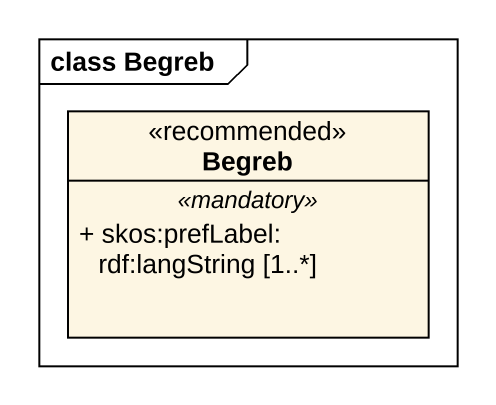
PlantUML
@startuml
mainframe class Begreb
hide circle
hide empty members
skinparam classAttributeIconSize 0
class Begreb <<recommended>> {
  .. <<mandatory>> ..
  + skos:prefLabel: rdf:langString [1..*]
}
@enduml
